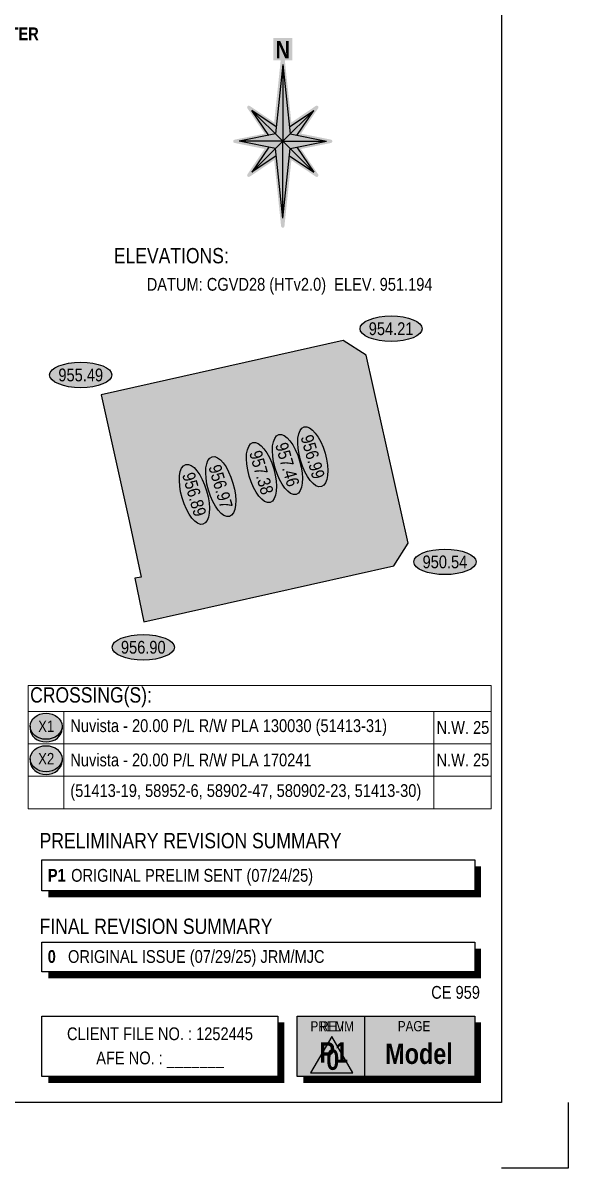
# Paper-space layout '1 of 7' of a CAD drawing. Extents: x -1122 to -42, y -10 to 1768.
# Drawn here: x -470 to -42, y -10 to 888 of the extents above; entities that cross this region are included whole.
import ezdxf
from ezdxf.enums import TextEntityAlignment as Align

# ---------------------------------------------------------------- set-up
doc = ezdxf.new("R2010")
doc.units = 0
doc.header["$LTSCALE"] = 5
doc.layers.get('Defpoints').update_dxf_attribs({"color": 9})
for name, color, linetype in [('AS-UNDERLAY-H', 141, 'Continuous'), ('CG-BORDER', 2, 'Continuous'), ('CG-NORTH', 7, 'Continuous'), ('CG-NOTES', 7, 'Continuous'), ('CG-PRELIM', 7, 'Continuous'), ('CG-REVISION', 7, 'Continuous'), ('P-CROSSINGS', 250, 'Continuous'), ('P-ELEVATION', 7, 'Continuous'), ('P-PROPOSED', 10, 'Continuous'), ('P-PROPOSED-H', 21, 'Continuous'), ('S-1', 1, 'Continuous'), ('S-2', 2, 'Continuous')]:
    doc.layers.add(name, color=color, linetype=linetype)
doc.layers.add('T-TIE-T', color=201, linetype='Continuous', lineweight=18)
doc.styles.add('0', font='ARIALN.TTF')
doc.styles.add('80', font='ARIALN.TTF', dxfattribs={"height": 10})
doc.styles.add('80CG', font='ARIALN.TTF', dxfattribs={"height": 10})
doc.styles.add('80L', font='ARIALN.TTF', dxfattribs={"height": 10})
doc.styles.add('BOLD', font='ARIALNB.TTF')
doc.styles.add('Crossing', font='ARIALN.TTF', dxfattribs={"height": 10})
doc.styles.get("Standard").update_dxf_attribs({"font": 'ARIALN.TTF'})

# ---------------------------------------------------------------- blocks, each defined once
blk = doc.blocks.new('*U71')
at = {"layer": 'CG-NOTES'}
for p, q in [((-339.415299051645, 0), (0, 0)), ((-339.415299051645, -22.43489762052377), (-339.415299051645, 0)), ((0, 0), (0, -22.43489762052377)), ((-339.415299051645, -23.16159941467004), (-339.415299051645, -22.43489762052377)), ((0, -23.16159941467004), (-339.415299051645, -23.16159941467004)), ((0, -22.43489762052377), (0, -23.16159941467004))]:
    blk.add_line(p, q, dxfattribs=at)
at = {"layer": 'CG-NOTES', "const_width": 5, "flags": 128}
for points in [[(2.5, -22.48424573643843), (2.5, -5)], [(2.5, -22.48424573643843), (2.5, -25.66204991006093), (-334.415299051645, -25.66159941467004)]]:
    blk.add_lwpolyline(points, dxfattribs=at)
at = {"insert": (-341.0758834464814, 18.54966567302927), "char_height": 12, "attachment_point": 1, "style": '80L'}
blk.add_mtext_dynamic_manual_height_columns('{\\C14;FINAL REVISION SUMMARY}', width=182.551105047749, gutter_width=45, heights=[0], dxfattribs=at)
blk = doc.blocks.new('*U111')
at = {"layer": 'CG-NOTES'}
blk.add_blockref('*U71', (339.415299051645, 23.16159941467004), dxfattribs=at)
at = {"layer": 'CG-NOTES', "insert": (4.615035836903188, 4.008472746142956), "char_height": 10, "attachment_point": 7, "style": '80'}
blk.add_mtext_dynamic_manual_height_columns('{\\fArial Narrow|b1|i0|c0|p34;\\C14;0}   ORIGINAL ISSUE (07/29/25) JRM/MJC ', width=331.1614272377901, gutter_width=45, heights=[0], dxfattribs=at)
blk = doc.blocks.new('wsborder')
at = {"layer": 'Defpoints'}
for p, q in [((1079.499993323399, 51.50000476041713), (1079.499993323399, 3.6986790803e-06)), ((1079.499993323399, 3.6986790803e-06), (1027.249994066885, 3.6986790803e-06))]:
    blk.add_line(p, q, dxfattribs=at)
at = {"layer": 'S-1'}
blk.add_line((1079.499993323399, 1.5752020772e-06), (1079.499993323399, 1.5752020772e-06), dxfattribs=at)
at = {"layer": 'S-2'}
blk.add_lwpolyline([(1027.249994066885, 51.50000476041713), (52.24999406778079, 51.50000476041713), (52.24999406778079, 1726.500004758894), (1027.249994066885, 1726.500004758894)], close=True, dxfattribs=at)
at = {"style": '80', "flags": 1}
blk.add_attdef('PAGENUMBER', (52.24999406778079, 51.50000476041713), '', height=10, rotation=90, dxfattribs=at)
blk = doc.blocks.new('xing')
h = blk.add_hatch(color=50)
h.dxf.hatch_style = 1
edge = h.paths.add_edge_path()
edge.add_ellipse((-0.4951896903075976, 0.3732559399004458), major_axis=(-12.5, 0), ratio=0.8162973455633619, start_angle=0, end_angle=360)
h = blk.add_hatch(color=250)
h.dxf.hatch_style = 1
edge = h.paths.add_edge_path()
edge.add_ellipse((-0.4951896903075976, -1.674233109725719), major_axis=(-12.5, 0), ratio=0.8162973455633619, start_angle=0, end_angle=180)
edge.add_line((12.0048103096924, -1.674233109725719), (12.0048103096924, 0.3732559399004458))
edge.add_ellipse((-0.4951896903075976, 0.3732559399004458), major_axis=(-12.5, 0), ratio=0.8162973455633619, start_angle=0, end_angle=180, ccw=False)
edge.add_line((-12.9951896903076, 0.3732559399004458), (-12.9951896903076, -1.674233109725719))
at = {"color": 250}
blk.add_ellipse((-0.4951896903075976, 0.3732559399004458), major_axis=(-12.5, 0), ratio=0.8162973455633619, dxfattribs=at)
blk.add_ellipse((-0.4951896903075976, -1.674233109725719), major_axis=(-12.5, 0), ratio=0.8162973455633619, start_param=0, end_param=3.141592653589793, dxfattribs=at)
at = {"layer": 'P-CROSSINGS'}
for p, q in [((-12.9951896903076, 0.3732559399004458), (-12.9951896903076, -1.674233109725719)), ((12.0048103096924, 0.3732559399004458), (12.0048103096924, -1.674233109725719))]:
    blk.add_line(p, q, dxfattribs=at)
at = {"color": 250, "style": 'Crossing'}
blk.add_attdef('CROSSING', text='', height=9, dxfattribs=at).set_placement((-0.4060252646304434, 0.3932072537490967), align=Align.MIDDLE_CENTER)
blk = doc.blocks.new('*T120')
at = {"layer": 'Defpoints', "color": 8, "linetype": 'ByBlock', "lineweight": 0, "transparency": 16777216}
for p, q in [((0, 0), (363.00000002, 0)), ((0, 0), (0, -96.7293736698407)), ((363.00000002, 0), (363.00000002, -96.7293736698407)), ((0, -20.36460554371001), (363.00000002, -20.36460554371001)), ((28.00000002000002, -20.36460554371001), (28.00000002000002, -96.7293736698407)), ((318.00000002, -20.36460554371001), (318.00000002, -96.7293736698407)), ((0, -45.81952825242024), (363.00000002, -45.81952825242024)), ((0, -71.27445096113047), (363.00000002, -71.27445096113047)), ((0, -96.7293736698407), (363.00000002, -96.7293736698407))]:
    blk.add_line(p, q, dxfattribs=at)
at = {"layer": 'CG-NOTES', "color": 0, "linetype": 'Continuous', "transparency": 16777216}
for p, values in [((14.49518970030761, -32.44157831315249, 1e-08), {'CROSSING': 'X1'}), ((14.49518970030761, -57.89650102186272, 1e-08), {'CROSSING': 'X2'})]:
    blk.add_blockref('xing', p, dxfattribs=at).add_auto_attribs(values)
for s, insert, char_height, width, attachment_point in [('{\\C14;CROSSING(S):}', (1.5, -1.5), 12, 360.00000002, 1), ('Nuvista - 20.00 P/L R/W PLA 130030 (51413-31)', (33.00000002000002, -33.09206689806513), 10, 280, 4), ('{\\C256;N.W. 25}', (361.50000002, -33.09206689806513), 10, 42, 6), ('Nuvista - 20.00 P/L R/W PLA 170241', (33.00000002000002, -58.54698960677536), 10, 280, 4), ('{\\C256;N.W. 25}', (361.50000002, -58.54698960677536), 10, 42, 6), ('(51413-19, 58952-6, 58902-47, 580902-23, 51413-30)', (33.00000002000002, -84.00191231548558), 10, 280, 4)]:
    blk.add_mtext(s, dxfattribs=dict(at, insert=insert, char_height=char_height, width=width, attachment_point=attachment_point))
blk = doc.blocks.new('FileNumbers')
at = {"layer": 'CG-NOTES', "flags": 128}
blk.add_lwpolyline([(0, -47.38554950460911), (0, 0), (185.1235105252384, 0), (185.1235105252384, -47.38554950460911)], close=True, dxfattribs=at)
at = {"layer": 'CG-NOTES', "const_width": 5, "flags": 128}
blk.add_lwpolyline([(187.6235105252384, -5), (187.6235105252384, -49.88554950460912), (5, -49.88554950460912)], dxfattribs=at)
at = {"layer": 'CG-NOTES', "char_height": 10, "attachment_point": 5, "style": '80'}
for s, width, insert in [('CLIENT FILE NO. : 1252445', 184.7761450074072, (92.66166874186683, -13.94349711527729)), ('AFE NO. : _______', 184.8655226987527, (92.66166874186683, -34.29014700782455))]:
    blk.add_mtext_dynamic_manual_height_columns(s, width=width, gutter_width=45, heights=[0], dxfattribs=dict(at, insert=insert))
blk = doc.blocks.new('*U109')
at = {"layer": 'CG-NOTES'}
for p, q in [((-172.7946911344588, 20.72661459878555), (166.6206079171861, 20.72661459878555)), ((-172.7946911344588, -1.708283021738225), (-172.7946911344588, 20.72661459878555)), ((166.6206079171861, 20.72661459878555), (166.6206079171861, -1.708283021738225)), ((-172.7946911344588, -3.582006822721269), (-172.7946911344588, -1.708283021738225)), ((166.6206079171861, -3.582006822721269), (-172.7946911344588, -3.582006822721269)), ((166.6206079171861, -1.708283021738225), (166.6206079171861, -3.582006822721269))]:
    blk.add_line(p, q, dxfattribs=at)
at = {"layer": 'CG-NOTES', "const_width": 5, "flags": 128}
for points in [[(169.1206079171861, -1.757631137652879), (169.1206079171861, 15.72661459878555)], [(169.1206079171861, -1.757631137652879), (169.1206079171861, -6.082457318112152), (-167.7946911344588, -6.082006822721269)]]:
    blk.add_lwpolyline(points, dxfattribs=at)
blk = doc.blocks.new('NORTH')
h = blk.add_hatch(color=141)
h.dxf.hatch_style = 1
edge = h.paths.add_edge_path()
edge.add_line((-2.491826417608756, 97.79764166632559), (-11.33110282728876, 97.79764166632559))
edge.add_line((-11.33110282728876, 97.79764166632559), (-11.33110282728876, 124.5108430137709))
edge.add_line((-11.33110282728876, 124.5108430137709), (11.39352990136058, 124.5108430137709))
edge.add_line((11.39352990136058, 124.5108430137709), (11.39352990136058, 97.79764166632559))
edge.add_line((11.39352990136058, 97.79764166632559), (2.491826417608753, 97.79764166632559))
edge.add_line((2.491826417608753, 97.79764166632559), (10.37750138339402, 22.7704560742972))
edge.add_line((10.37750138339402, 22.7704560742972), (39.92203399470885, 42.69849494675881))
edge.add_arc((41.04041980165037, 41.04041980164875), 1.999999999999999, -34.00000000000517, 124.00000000000111, ccw=False)
edge.add_line((42.69849494676036, 39.92203399470711), (22.00406355378607, 9.241277745924236))
edge.add_line((22.00406355378607, 9.241277745924236), (58.2739075855486, 1.960886155649267))
edge.add_arc((57.88030183790379, -1.018906841307665e-12), 1.999999999999997, -78.64993825518172, 78.64993825517888, ccw=False)
edge.add_line((58.27390758554851, -1.960886155651323), (22.00406355378518, -9.24127774592482))
edge.add_line((22.00406355378518, -9.24127774592482), (42.69849494675569, -39.92203399470677))
edge.add_arc((41.04041980164563, -41.04041980164828), 1.999999999999995, -124.0000000000046, 34.00000000000102, ccw=False)
edge.add_line((39.922033994704, -42.69849494675827), (10.37750138339402, -22.77045607429739))
edge.add_line((10.37750138339402, -22.77045607429739), (1.989043790736552, -102.5812988196396))
edge.add_arc((9.224476449245426e-15, -102.3722418931042), 2.000000000000001, 185.9999999999985, 353.99999999999864, ccw=False)
edge.add_line((-1.989043790736544, -102.5812988196395), (-10.37750138339407, -22.77045607429672))
edge.add_line((-10.37750138339407, -22.77045607429672), (-39.92203399470549, -42.69849494675363))
edge.add_arc((-41.04041980164693, -41.04041980164351), 1.999999999999998, 145.9999999999955, 303.9999999999981, ccw=False)
edge.add_line((-42.69849494675693, -39.92203399470188), (-22.00406355378651, -9.24127774592452))
edge.add_line((-22.00406355378651, -9.241277745924519), (-58.27390758554856, -1.960886155651306))
edge.add_arc((-57.88030183790382, -9.995419635864475e-13), 2.000000000000002, 101.35006174482157, 258.6499382551812, ccw=False)
edge.add_line((-58.27390758554866, 1.960886155649287), (-22.00406355378779, 9.241277745923886))
edge.add_line((-22.00406355378779, 9.241277745923886), (-42.69849494675572, 39.9220339947068))
edge.add_arc((-41.04041980164558, 41.04041980164821), 2.000000000000002, 55.999999999995225, 213.9999999999969, ccw=False)
edge.add_line((-39.92203399470394, 42.6984949467582), (-10.37750138339407, 22.77045607429753))
edge.add_line((-10.37750138339407, 22.77045607429753), (-2.491826417608756, 97.79764166632557))
at = {"linetype": 'Continuous'}
for points in [[(0, 92.80546965959776), (-8.826541068045046, 8.826541068045172), (1.1937e-12, -2.3874e-12)], [(-37.3345841318361, 37.33458413183729), (-16.99915135460746, 7.18606521849972), (-8.826541068044788, 8.826541068045172)], [(37.3345841318374, 37.33458413183729), (7.915829427503197, 17.49138352886467), (8.826541068045024, 8.826541068045172)], [(0, 0), (-52.79907522481363, 0), (-8.826541068045513, -8.826541068044662)], [(8.826541068045024, 8.826541068045172), (0, 0), (52.79907522480353, 0)], [(8.826541068045024, -8.826541068045001), (0, 0), (0, -92.80546965959995)], [(-7.915829427502984, -17.4913835288645), (-8.826541068045046, -8.826541068045001), (-37.33458413183729, -37.33458413183472)], [(16.99915135460456, -7.186065218500572), (8.826541068044662, -8.826541068045001), (37.33458413183716, -37.33458413183968)]]:
    blk.add_hatch(color=14, dxfattribs=at).paths.add_polyline_path(points)
at = {"color": 14, "linetype": 'Continuous'}
for p, q in [((0, 92.80546965959776), (-8.826541068045046, 8.826541068045172)), ((0, 92.80546965959776), (0, 0)), ((0, 92.80546965959776), (8.826541068045024, 8.826541068045172)), ((0, 0), (-37.3345841318361, 37.33458413183729)), ((-16.99915135460746, 7.18606521849972), (-37.3345841318361, 37.33458413183729)), ((-7.915829427502984, 17.49138352886467), (-37.33458413183729, 37.33458413183968)), ((0, 0), (37.33458413183727, 37.33458413183729)), ((7.915829427502962, 17.49138352886467), (37.33458413183727, 37.33458413183729)), ((16.99915135460516, 7.186065218500232), (37.33458413183968, 37.33458413183729)), ((-8.826541068045046, 8.826541068045172), (-52.79907522480383, 0)), ((0, 0), (-52.79907522480383, 0)), ((0, 0), (-37.33458413183729, -37.33458413183472)), ((0, 0), (37.33458413183486, -37.33458413183712)), ((0, -92.80546965959756), (0, 0)), ((0, 0), (52.79907522480378, 0)), ((8.826541068045024, 8.826541068045172), (52.79907522480378, 0)), ((-8.826541068045046, -8.826541068045001), (-52.79907522480527, -1.5348e-12)), ((-16.99915135460554, -7.186065218500402), (-37.33458413183968, -37.33458413183712)), ((0, -92.80546965959756), (-8.826541068045046, -8.826541068045001)), ((0, -92.80546965959756), (8.826541068045024, -8.826541068045001)), ((8.826541068045024, -8.826541068045001), (52.79907522480524, -1.5348e-12)), ((16.86362785564083, -6.985143368618993), (16.99915135460565, -7.186065218500402)), ((16.99915135460446, -7.186065218500572), (37.33458413183727, -37.33458413183968)), ((-7.915829427502984, -17.4913835288645), (-37.33458413183729, -37.33458413183472)), ((7.915829427502962, -17.4913835288645), (37.33458413183727, -37.33458413183968))]:
    blk.add_line(p, q, dxfattribs=at)
at = {"color": 14, "style": 'BOLD'}
blk.add_text('N', height=21.09375, dxfattribs=at).set_placement((0, 110.5952858925737), align=Align.MIDDLE_CENTER)
blk = doc.blocks.new('rev')
at = {"layer": 'AS-UNDERLAY-H'}
h = blk.add_hatch(color=256, dxfattribs=at)
h.dxf.hatch_style = 1
h.paths.add_polyline_path([(-71.48920120851291, -23.2343341194055), (-71.48920120851291, 24.15121538520362), (67.80372931059355, 24.15121538520362), (67.80372931059355, -23.2343341194055)])
blk.add_line((-18.50493860095776, 24.15121538520362), (-18.50493860095776, -23.2343341194055))
at = {"color": 5, "flags": 128}
blk.add_lwpolyline([(-44.35121070288324, 8.244430780008088), (-60.88110567645776, -20.38618715800044), (-27.82131572930871, -20.38618715800044)], close=True, dxfattribs=at)
at = {"layer": 'CG-NOTES', "flags": 128}
blk.add_lwpolyline([(-71.48920120851291, -23.2343341194055), (-71.48920120851291, 24.15121538520362), (67.80372931059355, 24.15121538520362), (67.80372931059355, -23.2343341194055)], close=True, dxfattribs=at)
at = {"layer": 'CG-NOTES', "const_width": 5, "flags": 128}
blk.add_lwpolyline([(70.30372931059355, 19.15121538520361), (70.30372931059355, -25.73433411940551), (-66.4892012085129, -25.73433411940551)], dxfattribs=at)
at = {"attachment_point": 1}
for s, width, insert, char_height, style in [('\\pi4.196;REV.', 28.28831814996496, (-57.68004170995936, 20.11269804641688), 8, '80L'), ('\\pi3.528;PAGE', 31.32877365101612, (3.974971449725671, 20.24238883079943), 8, '80L'), ('\\pi5.3462;{\\fArial Narrow|b1|i0|c0|p34;\\C14;0}', 19.21618074828581, (-53.92870011020904, -2.041559481818325), 16, '80')]:
    blk.add_mtext_dynamic_manual_height_columns(s, width=width, gutter_width=45, heights=[0], dxfattribs=dict(at, insert=insert, char_height=char_height, style=style))
at = {"layer": 'CG-NOTES', "linetype": 'Continuous', "insert": (24.12915164537253, -5.512694861928821), "char_height": 16, "attachment_point": 5, "style": '80CG'}
blk.add_mtext('{\\fArial Narrow|b1|i0|c0|p34;\\C14;Model}', dxfattribs=at)
blk = doc.blocks.new('blk_Prelim_page')
h = blk.add_hatch(color=141)
h.dxf.hatch_style = 1
h.paths.add_polyline_path([(-71.48920120851291, -23.2343341194055), (-71.48920120851291, 24.15121538520362), (67.80372931059355, 24.15121538520362), (67.80372931059355, -23.2343341194055)])
blk.add_line((-18.50493860095776, 24.15121538520362), (-18.50493860095776, -23.2343341194055))
at = {"layer": 'CG-NOTES', "flags": 128}
blk.add_lwpolyline([(-71.48920120851291, -23.2343341194055), (-71.48920120851291, 24.15121538520362), (67.80372931059355, 24.15121538520362), (67.80372931059355, -23.2343341194055)], close=True, dxfattribs=at)
at = {"layer": 'CG-NOTES', "const_width": 5, "flags": 128}
blk.add_lwpolyline([(70.30372931059355, 19.15121538520361), (70.30372931059355, -25.73433411940551), (-66.4892012085129, -25.73433411940551)], dxfattribs=at)
at = {"attachment_point": 1}
for s, width, insert, char_height, style in [('\\pi-2.2187;PRELIM', 28.28831814996496, (-58.76110191894418, 20.11269804641688), 8, '80L'), ('\\pi3.528;PAGE', 31.32877365101612, (3.974971449725671, 20.24238883079943), 8, '80L'), ('\\pi11.724;{\\fArial Narrow|b1|i0|c0|p34;\\C14;P1}', 41.55499159719733, (-65.69861088908533, 3.5996721808105), 16, '80')]:
    blk.add_mtext_dynamic_manual_height_columns(s, width=width, gutter_width=45, heights=[0], dxfattribs=dict(at, insert=insert, char_height=char_height, style=style))
at = {"layer": 'CG-NOTES', "linetype": 'Continuous', "insert": (24.12915164537253, -5.512694861928821), "char_height": 16, "attachment_point": 5, "style": '80CG'}
blk.add_mtext('{\\fArial Narrow|b1|i0|c0|p34;\\C14;Model}', dxfattribs=at)
blk = doc.blocks.new('Prelim_Rev_Summary_ws')
at = {"layer": 'CG-NOTES', "color": 14, "style": 'BOLD'}
blk.add_attdef('REV#', text='', height=10, dxfattribs=at).set_placement((4.690906555541005, -12.0595994868554), align=Align.MIDDLE_LEFT)
at = {"layer": 'CG-NOTES', "style": '0'}
blk.add_attdef('RDESCRIPTION_001', (23.00156208615661, -17.11962677198501), '', height=10, dxfattribs=at)
blk = doc.blocks.new('we')
at = {"layer": 'P-ELEVATION'}
h = blk.add_hatch(color=111, dxfattribs=at)
h.dxf.hatch_style = 1
edge = h.paths.add_edge_path()
edge.add_ellipse((0, 0), major_axis=(-24.375, 0), ratio=0.4102564102564102, start_angle=0, end_angle=360)
at = {"layer": 'P-ELEVATION', "color": 7, "flags": 128}
blk.add_lwpolyline([(0, 0, 12.5, 0, 0), (-12.42052458118451, -6.430406050246802, 0, 0, 0)], format="xyseb", dxfattribs=at)
at = {"layer": 'P-ELEVATION', "color": 7}
blk.add_ellipse((0, 0), major_axis=(-24.375, 0), ratio=0.4102564102564102, dxfattribs=at)
at = {"layer": 'P-ELEVATION', "style": '80'}
blk.add_attdef('ELEVATION', text='', height=10, dxfattribs=at).set_placement((0, 0), align=Align.MIDDLE_CENTER)
blk = doc.blocks.new('*U167')
for points in [[(0, 0), (8.600000000005819, 0), (8.600000000005819, 8.600000000005819), (0, 8.600000000005819)], [(26.41619495514897, 0), (35.01619495515479, 0), (35.01619495515479, 8.600000000005819), (26.41619495514897, 8.600000000005819)]]:
    blk.add_lwpolyline(points, close=True)
at = {"color": 240, "insert": (28.15406610339326, 7.300592044473162), "char_height": 6, "attachment_point": 1, "style": '80'}
blk.add_mtext_dynamic_manual_height_columns('\\pi0.40147;{\\fArial Narrow|b1|i0|c0|p34;X}', width=5.378663222160014, gutter_width=50, heights=[0], dxfattribs=at)
at = {"layer": 'CG-NOTES', "insert": (55.01619495515479, 4.300000000002909), "char_height": 9.999959999999996, "width": 505.3230810188265, "attachment_point": 4, "style": '80'}
blk.add_mtext('{\\fArial Narrow|b1|i0|c0|p34;\\C240;AT LEAST 100m FROM THE NORMAL HIGH WATER OF ANY SIGNIFICANT BODY OF WATER}', dxfattribs=at)

psp = doc.layouts.new('1 of 7')

# ---------------------------------------------------------------- hatches: boundary and pattern name
at = {"layer": 'P-PROPOSED-H'}
h = psp.add_hatch(color=256, dxfattribs=at)
h.dxf.hatch_style = 1
h.paths.add_polyline_path([(-374.8382653127792, 418.4237391539227), (-179.0674953169673, 462.3749197181623), (-167.7070679875342, 480.3046666682076), (-200.7204873454775, 627.6433235984605), (-218.6443831966626, 639.0062844436925), (-408.5212504403917, 596.4773806138273), (-386.4247320115119, 497.8203473408084), (-377.1411530990754, 453.6773297656637), (-382.0390412839497, 452.6729425648537)])

# ---------------------------------------------------------------- linework, layer by layer
at = {"layer": 'P-PROPOSED', "flags": 128}
psp.add_lwpolyline([(-374.8382653127792, 418.4237391539227), (-179.0674953169673, 462.3749197181623), (-167.7070679875342, 480.3046666682076), (-200.7204873454775, 627.6433235984605), (-218.6443831966626, 639.0062844436925), (-408.5212504403917, 596.4773806138273), (-386.4247320115119, 497.8203473408084), (-377.1411530990754, 453.6773297656637), (-382.0390412839497, 452.6729425648537), (-374.8382653127792, 418.4237391539227)], dxfattribs=at)

# ---------------------------------------------------------------- block references
at = {"rotation": 286.1528441390307}
for p, values in [((-262.3994347462449, 541.8871463565465), {'ELEVATION': '957.46'}), ((-242.5192472069775, 547.9411288891297), {'ELEVATION': '956.99'}), ((-282.7738407613961, 535.6230398416828), {'ELEVATION': '957.38'}), ((-314.6999964233273, 524.5651178257849), {'ELEVATION': '956.97'}), ((-335.3600622931281, 518.4496531384375), {'ELEVATION': '956.89'})]:
    psp.add_blockref('we', p, dxfattribs=at).add_auto_attribs(values)
for name, p in [('*T120', (-465.6005510400171, 368.7342941298384)), ('FileNumbers', (-454.9611087308088, 109.4780169089518))]:
    psp.add_blockref(name, p)
at = {"layer": 'CG-BORDER'}
psp.add_blockref('wsborder', (-1121.83074728773, -9.701677059130134), dxfattribs=at)
at = {"layer": 'CG-NORTH', "xscale": 0.65, "yscale": 0.65, "zscale": 0.65}
psp.add_blockref('NORTH', (-266.0301030802957, 795.2663907346341), dxfattribs=at)
at = {"layer": 'CG-NOTES'}
for name, p in [('*U167', (-1017.623595220585, 875.1268941347921)), ('*U111', (-454.959966738109, 144.1548486555844))]:
    psp.add_blockref(name, p, dxfattribs=at)
at = {"layer": 'CG-PRELIM'}
for name, p in [('*U109', (-282.1652756036501, 211.1825797645092)), ('blk_Prelim_page', (-183.3483969970575, 85.32680152374814))]:
    psp.add_blockref(name, p, dxfattribs=at)
psp.add_blockref('Prelim_Rev_Summary_ws', (-454.959966738109, 231.9091943632948), dxfattribs=at).add_auto_attribs({'RDESCRIPTION_001': 'ORIGINAL PRELIM SENT (07/24/25)', 'REV#': 'P1'})
at = {"layer": 'CG-REVISION'}
psp.add_blockref('rev', (-183.3483969970575, 85.32680152374814), dxfattribs=at)
at = {"layer": 'T-TIE-T'}
for p, values in [((-181.0933358294442, 648.3526713969495), {'ELEVATION': '954.21'}), ((-424.4301745016146, 612.081326955029), {'ELEVATION': '955.49'}), ((-138.8926114643709, 465.5329289976817), {'ELEVATION': '950.54'}), ((-375.4058197182039, 398.6061084764387), {'ELEVATION': '956.90'})]:
    psp.add_blockref('we', p, dxfattribs=at).add_auto_attribs(values)

# ---------------------------------------------------------------- texts
at = {"layer": 'CG-NOTES', "style": '80L'}
psp.add_text('CE 959', height=10, dxfattribs=at).set_placement((-149.6505250507513, 123.0760558500367))
at = {"layer": 'CG-NOTES', "attachment_point": 1}
for s, insert, char_height, width, style in [('{\\C14;ELEVATIONS:}', (-398.4892825506035, 711.6043478346403), 12, 87.08507462686568, '80'), ('DATUM: CGVD28 (HTv2.0)  ELEV. 951.194', (-372.7048123580856, 688.1335924353125), 10, 272.2460413797094, '80CG')]:
    psp.add_mtext(s, dxfattribs=dict(at, insert=insert, char_height=char_height, width=width, style=style))
at = {"layer": 'CG-PRELIM', "insert": (-456.6205511329453, 253.00619251229), "char_height": 12, "attachment_point": 1, "style": '80L'}
psp.add_mtext_dynamic_manual_height_columns('{\\C14;PRELIMINARY REVISION SUMMARY}', width=275.5882729211087, gutter_width=45, heights=[0], dxfattribs=at)

doc.saveas('drawing.dxf')
